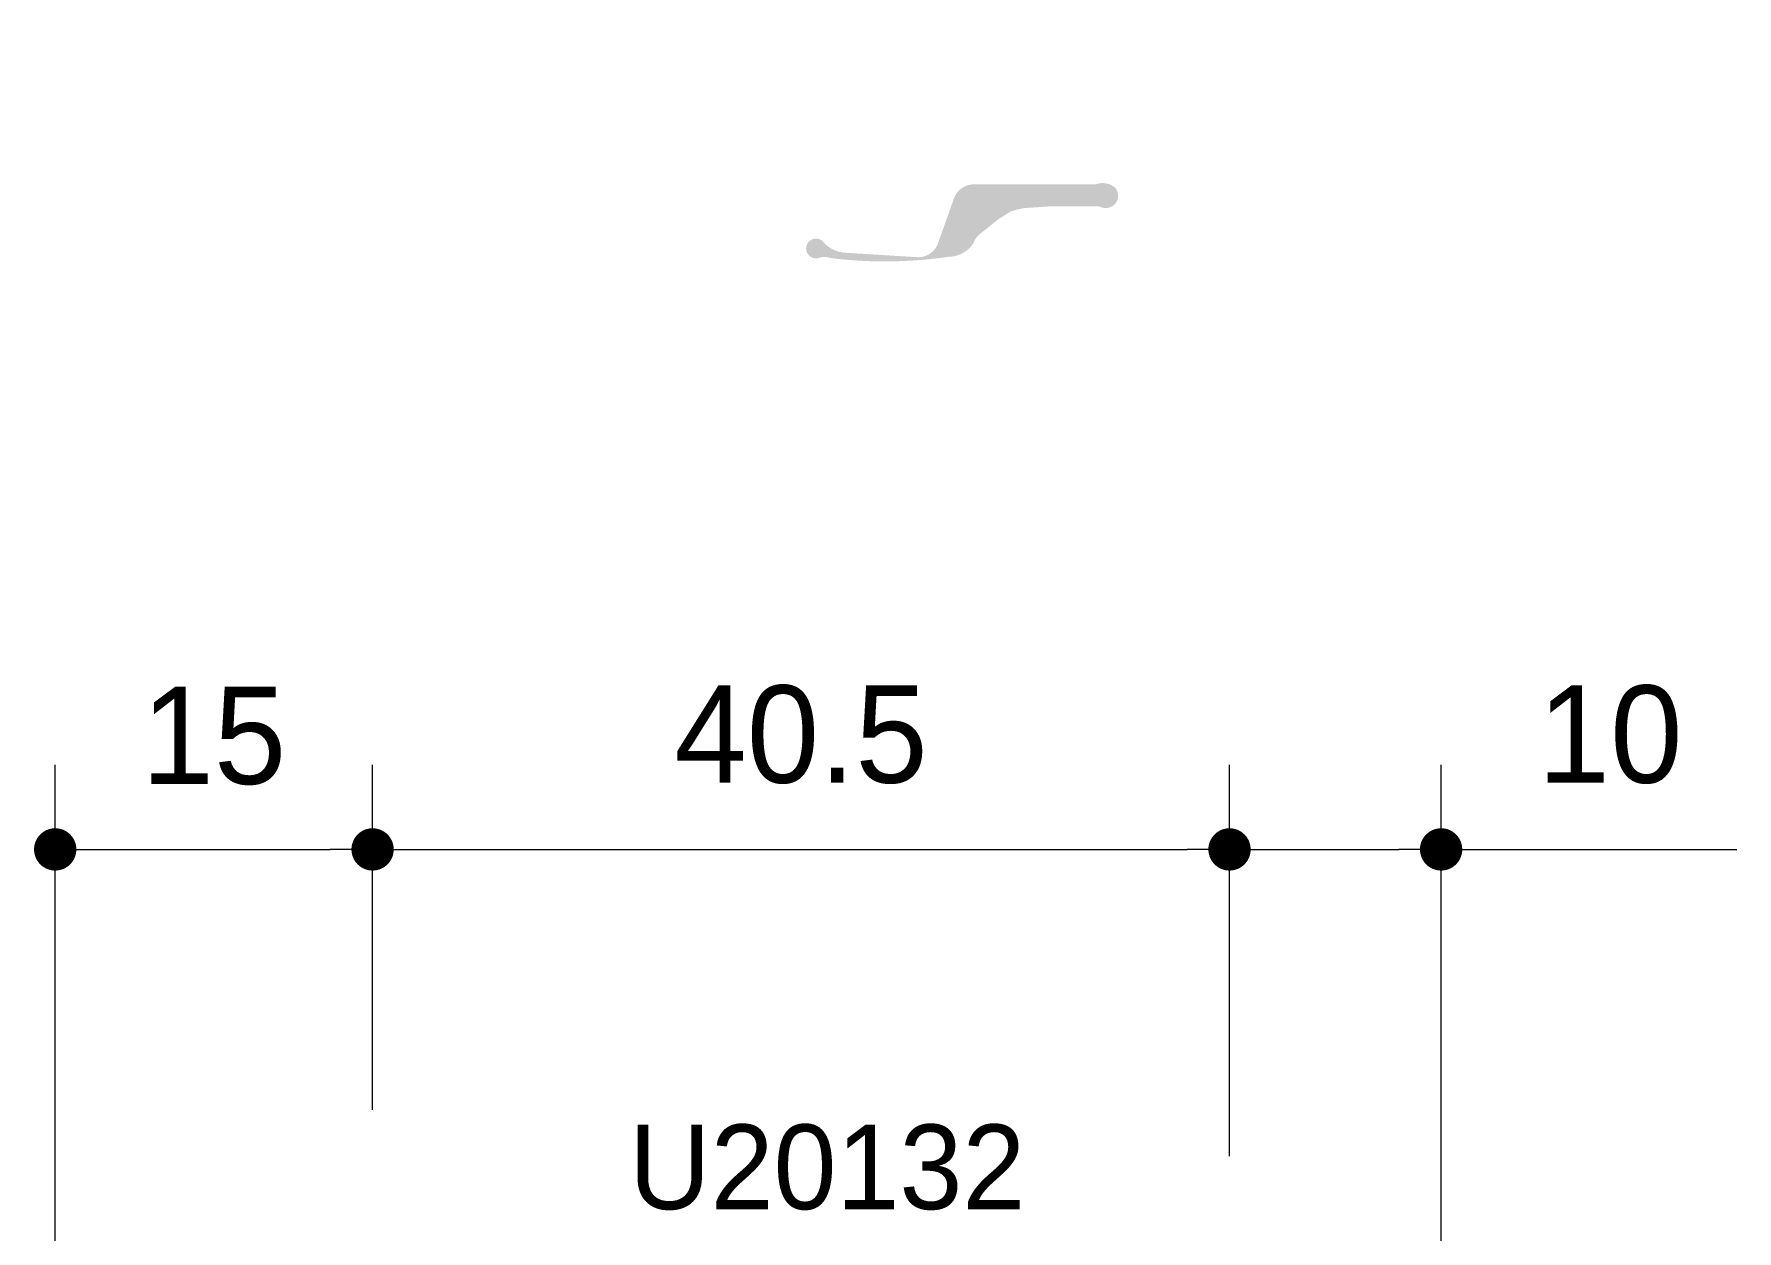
# Model space of a CAD drawing. Header units: millimetres. Extents: x -8 to 2550, y -393 to 1062.
# Drawn here: x 300.17 to 340.41, y -297.12 to -268.84 of the extents above; entities that cross this region are included whole.
import ezdxf

# ---------------------------------------------------------------- set-up
doc = ezdxf.new("R2010")
doc.units = ezdxf.units.MM
doc.header["$LTSCALE"] = 0.25
doc.header["$MEASUREMENT"] = 0
doc.layers.get('0').update_dxf_attribs({"lineweight": 5})
doc.layers.get('Defpoints').update_dxf_attribs({"lineweight": 5})
for name, color, linetype, lineweight in [('01_Dimension', 251, 'Continuous', 9), ('01_Fill Plastic', 253, 'Continuous', 0), ('01_Text', 40, 'Continuous', 25)]:
    doc.layers.add(name, color=color, linetype=linetype, lineweight=lineweight)
doc.styles.add('Aluk Text', font='GOTHIC.TTF')
doc.dimstyles.new('ALUK Manual 1-1', dxfattribs={"dimtxt": 2.5, "dimasz": 1, "dimexe": 2, "dimexo": 4, "dimgap": 1.5, "dimtad": 3, "dimdec": 1, "dimdsep": 46, "dimtxsty": 'Aluk Text', "dimblk": 'DOT', "dimcen": 0, "dimclrd": 256, "dimclre": 256, "dimclrt": 2, "dimaunit": 1, "dimadec": 0, "dimazin": 0, "dimtfac": 0.7, "dimtdec": 1, "dimtmove": 0, "dimatfit": 3, "dimldrblk": 'DOT', "dimfxl": 1, "dimtolj": 2, "dimlwd": -1, "dimlwe": -1, "dimarcsym": 0})

# ---------------------------------------------------------------- blocks, each defined once
blk = doc.blocks.new('_Dot')
at = {"color": 0, "linetype": 'ByBlock', "lineweight": -2}
blk.add_line((-0.5, 0), (-1, 0), dxfattribs=at)
at = {"color": 0, "linetype": 'ByBlock', "const_width": 0.5}
blk.add_lwpolyline([(-0.25, 0, 1), (0.25, 0, 1)], format="xyb", close=True, dxfattribs=at)
blk = doc.blocks.new('*D138')
at = {"layer": '01_Dimension', "ltscale": 0.25, "transparency": 16777216}
for p, q in [((300.6735429946966, -298.751677946263), (300.6735429946966, -286.1016779462636)), ((308.1735429946962, -294.2516779462639), (308.1735429946962, -286.1016779462636)), ((301.6735429946966, -288.1016779462636), (307.1735429946962, -288.1016779462636))]:
    blk.add_line(p, q, dxfattribs=at)
at = {"layer": 'Defpoints', "color": 0, "ltscale": 0.25, "transparency": 16777216}
for p in [(308.1735429946962, -288.1016779462636), (308.1735429946962, -298.2516779462639), (300.6735429946966, -302.751677946263)]:
    blk.add_point(p, dxfattribs=at)
at = {"layer": '01_Dimension', "ltscale": 0.25, "transparency": 16777216, "rotation": 180}
blk.add_blockref('_Dot', (300.6735429946966, -288.1016779462636), dxfattribs=at)
at = {"layer": '01_Dimension', "ltscale": 0.25, "transparency": 16777216}
blk.add_blockref('_Dot', (308.1735429946962, -288.1016779462636), dxfattribs=at)
at = {"layer": '01_Dimension', "color": 6, "ltscale": 0.25, "transparency": 16777216, "insert": (304.4235429946964, -285.4227520455158), "char_height": 2.3, "attachment_point": 5, "style": 'Aluk Text'}
blk.add_mtext('\\A2;15', dxfattribs=at)
blk = doc.blocks.new('*D139')
at = {"layer": '01_Dimension', "ltscale": 0.25, "transparency": 16777216}
for p, q in [((308.1735429946962, -294.2516779462639), (308.1735429946962, -286.1016779462636)), ((328.4235429946962, -295.3516779462636), (328.4235429946962, -286.1016779462636)), ((309.1735429946962, -288.1016779462636), (327.4235429946962, -288.1016779462636))]:
    blk.add_line(p, q, dxfattribs=at)
at = {"layer": 'Defpoints', "color": 0, "ltscale": 0.25, "transparency": 16777216}
for p in [(328.4235429946962, -288.1016779462636), (308.1735429946962, -298.2516779462639), (328.4235429946962, -299.3516779462636)]:
    blk.add_point(p, dxfattribs=at)
at = {"layer": '01_Dimension', "ltscale": 0.25, "transparency": 16777216, "rotation": 180}
blk.add_blockref('_Dot', (308.1735429946962, -288.1016779462636), dxfattribs=at)
at = {"layer": '01_Dimension', "ltscale": 0.25, "transparency": 16777216}
blk.add_blockref('_Dot', (328.4235429946962, -288.1016779462636), dxfattribs=at)
at = {"layer": '01_Dimension', "color": 6, "ltscale": 0.25, "transparency": 16777216, "insert": (318.2985429946962, -285.393826144768), "char_height": 2.3, "attachment_point": 5, "style": 'Aluk Text'}
blk.add_mtext('\\A2;40.5', dxfattribs=at)
blk = doc.blocks.new('*D140')
at = {"layer": '01_Dimension', "ltscale": 0.25, "transparency": 16777216}
for p, q in [((328.4235429946962, -295.3516779462636), (328.4235429946962, -286.1016779462636)), ((333.4235429946966, -299.2516779462645), (333.4235429946966, -286.1016779462636)), ((329.4235429946962, -288.1016779462636), (332.4235429946966, -288.1016779462636)), ((333.4235429946966, -288.1016779462636), (340.4146374882384, -288.1016779462636))]:
    blk.add_line(p, q, dxfattribs=at)
at = {"layer": 'Defpoints', "color": 0, "ltscale": 0.25, "transparency": 16777216}
for p in [(333.4235429946966, -288.1016779462636), (328.4235429946962, -299.3516779462636), (333.4235429946966, -303.2516779462645)]:
    blk.add_point(p, dxfattribs=at)
at = {"layer": '01_Dimension', "ltscale": 0.25, "transparency": 16777216, "rotation": 180}
blk.add_blockref('_Dot', (328.4235429946962, -288.1016779462636), dxfattribs=at)
at = {"layer": '01_Dimension', "ltscale": 0.25, "transparency": 16777216}
blk.add_blockref('_Dot', (333.4235429946966, -288.1016779462636), dxfattribs=at)
at = {"layer": '01_Dimension', "color": 6, "ltscale": 0.25, "transparency": 16777216, "insert": (337.4190902414675, -285.393826144768), "char_height": 2.3, "attachment_point": 5, "style": 'Aluk Text'}
blk.add_mtext('\\A2;10', dxfattribs=at)

msp = doc.modelspace()

# ---------------------------------------------------------------- hatches: boundary and pattern name
at = {"layer": '01_Fill Plastic', "ltscale": 0.25}
h = msp.add_hatch(color=256, dxfattribs=at)
h.dxf.hatch_style = 1
edge = h.paths.add_edge_path(flags=0)
edge.add_line((324.3985825908478, -270.9880555970789), (324.3985825908478, -270.1188581876053))
edge.add_arc((324.0985825908469, -270.118858187605), 0.3000000000009209, 359.9999999999457, 461.3452953901689)
edge.add_arc((322.89858259085, -264.1380555659051), 5.799999999976518, 258.6547046095779, 281.34529539038203, ccw=False)
edge.add_arc((321.6985825908489, -270.1188581876043), 0.3000000000010639, 78.65470460978219, 180.0000000000108)
edge.add_line((321.3985825908478, -270.1188581876044), (321.3985825908483, -270.9880555923431))
edge.add_arc((321.9985825908477, -270.9880555923432), 0.5999999999993975, 179.9999999999946, 270.0000000000054)
edge.add_line((321.9985825908477, -271.5880555923426), (323.7985825908484, -271.5880555970792))
edge.add_arc((323.7985825908479, -270.9880555970793), 0.599999999999909, 270.0000000000434, 360.0000000000434)
edge = h.paths.add_edge_path(flags=17)
edge.add_line((325.2635424649172, -272.3880556003936), (322.3824634974133, -272.3880555933532))
edge.add_arc((322.3824634967557, -272.8880555942102), 0.5000000008570282, 89.99999992465516, 164.9999999246478)
edge.add_line((321.8995005829536, -272.758646070802), (321.5488035841406, -273.7408378817775))
edge.add_arc((321.065840670996, -273.6114283592263), 0.5000000000000407, 270.0000000000065, 345.00000000001353, ccw=False)
edge.add_line((321.0658406709961, -274.1114283592264), (319.3301155747647, -274.0039783907854))
edge.add_arc((319.3882416965571, -273.2502360561149), 0.7559802597351163, 218.041667941921, 265.5902662587753, ccw=False)
edge.add_arc((318.6528766324191, -273.9042257159067), 0.2344944693701106, 53.34772817945986, 297.3904620052501)
edge.add_arc((318.8483557803263, -274.6046979956399), 0.4999999999998578, 70.5593035827979, 100.0902391110721, ccw=False)
edge.add_arc((320.2766245336467, -263.7159816232329), 10.49336987369345, 263.0933286180755, 278.2353001351937)
edge.add_arc((321.7772797724369, -273.3918754177833), 0.7092742866718925, 270.1939987252346, 321.1153944650146)
edge.add_line((322.3293872779138, -273.8371251411183), (322.3730261440708, -273.7720932620607))
edge.add_arc((322.8587724986286, -273.9586290591408), 0.5203317447153899, 122.3907417148782, 158.9922651658212, ccw=False)
edge.add_line((322.5800358015342, -273.5192533904341), (322.974744146806, -273.2041899833996))
edge.add_line((322.974744146806, -273.2041899833996), (323.2478954120095, -273.0328746153513))
edge.add_arc((323.7902936497736, -274.4885793820486), 1.553471021974651, 97.8961673009839, 110.4354848998974, ccw=False)
edge.add_line((323.5768804613033, -272.9498373545788), (324.1338134653477, -272.9116358340119))
edge.add_line((324.1338134653477, -272.9116358340119), (325.3451750246224, -272.9052434672251))
edge.add_arc((325.499473441027, -272.6578272978977), 0.2915866288937019, 238.0507189485723, 389.6065644445061)
edge.add_arc((325.7780807638676, -272.4831751327304), 0.03956863388199416, 181.6265369710916, 230.6462485171479, ccw=False)
edge.add_arc((325.4256625712047, -272.8081631433128), 0.4503035381610735, 45.98967275612688, 111.1016733988529)
edge.add_line((325.2635424649172, -272.3880556003935), (326.7295440847431, -271.6854934339892))
edge.add_arc((326.4341846049718, -271.738055565882), 0.299999999999823, 10.09071063654413, 90.00000000018454)
edge.add_line((326.4341846049708, -271.4380555658821), (326.0985825908481, -271.4380555658821))
edge.add_line((326.0985825908481, -271.4380555658821), (325.7502819876074, -271.5312579788445))
edge.add_arc((325.698582590848, -271.3380555658816), 0.1999999999999021, 180.0000000000489, 284.9808971567204, ccw=False)
edge.add_line((325.4985825908482, -271.3380555658817), (325.4985825908482, -270.1380555658818))
edge.add_line((325.4985825908482, -270.1380555658818), (325.7503463998685, -270.0705956565711))
edge.add_arc((325.6985825908482, -269.8774104913136), 0.199999999999568, 284.9999999999602, 399.9999999999396)
edge.add_line((325.8517914794718, -269.7488529693768), (325.1774627496118, -268.9452192829762))
edge.add_arc((324.9476494166759, -269.1380555658816), 0.2999999999998323, 39.99999999989484, 89.99999999991316)
edge.add_line((324.9476494166763, -268.8380555658817), (324.6564221739729, -268.8380555658817))
edge.add_arc((324.6564221739737, -269.1380555658808), 0.299999999999045, 90.00000000014116, 109.3700382456817)
edge.add_arc((322.8985825908483, -264.1380555658813), 5.00000000000072, 250.62996175445818, 289.3700382455419, ccw=False)
edge.add_arc((321.1407430077227, -269.1380555658815), 0.2999999999997903, 70.62996175433439, 89.9999999998263)
edge.add_line((321.1407430077236, -268.8380555658817), (320.8495157650202, -268.8380555658817))
edge.add_arc((320.8495157650205, -269.1380555658822), 0.3000000000004661, 90.00000000005427, 140.0000000000486)
edge.add_line((320.6197024320843, -268.9452192829762), (319.9453737022238, -269.7488529693759))
edge.add_arc((320.0985825908479, -269.8774104913131), 0.2000000000000924, 140.0000000000692, 255.0000000000819)
edge.add_line((320.0468187818276, -270.0705956565711), (320.2985825908484, -270.1380555658818))
edge.add_line((320.2985825908484, -270.1380555658818), (320.2985825908484, -271.3380555658817))
edge.add_arc((320.0985825908483, -271.3380555658815), 0.2000000000000455, 255.0191028432094, 359.9999999999186, ccw=False)
edge.add_line((320.0468831940887, -271.5312579788445), (319.6985825908475, -271.4380555658821))
edge.add_line((319.6985825908475, -271.4380555658821), (318.278355652257, -271.4380555658821))
edge.add_arc((318.278355652257, -271.7380555658819), 0.299999999999784, 90, 165.0000000016924)
edge.add_line((317.9885779043682, -271.6604098523597), (317.3948638544623, -273.7575245123693))
edge.add_arc((317.859214038258, -273.9429400101307), 0.5000000000011797, 158.2331239453834, 191.9635486728515)
edge.add_arc((318.4501326450827, -273.9356623240835), 1.085739385979938, 185.8637377534748, 247.4037830356202)
edge.add_line((318.0329542609581, -274.9380555653254), (322.2514103789174, -274.9380555653537))
edge.add_arc((322.2896316442254, -274.1389691276769), 0.8000000000004153, 267.261561043932, 315.2880709756766)
edge.add_line((322.8581540531561, -274.701803268916), (323.4210220113112, -273.9189730068186))
edge.add_arc((324.0705522300023, -274.3859960201787), 0.8000000000005576, 92.47252474769641, 144.2832377469244, ccw=False)
edge.add_line((324.0360399858721, -273.5867408012367), (325.8979992983884, -273.5063404574787))
edge.add_arc((325.823244627048, -272.5091385024649), 0.9999999999853255, 274.2871264373111, 367.0063922745524)
edge.add_line((326.8157771759936, -272.3871584251804), (326.7295440847431, -271.6854934339892))
edge = h.paths.add_edge_path(flags=0)
edge.add_line((325.2635424649172, -272.3880556003936), (322.3824634974133, -272.3880555933532))
edge.add_arc((322.3824634967557, -272.8880555942102), 0.5000000008570282, 89.99999992465516, 164.9999999246478)
edge.add_line((321.8995005829536, -272.758646070802), (321.5488035841406, -273.7408378817775))
edge.add_arc((321.065840670996, -273.6114283592263), 0.5000000000000407, 270.0000000000065, 345.00000000001353, ccw=False)
edge.add_line((321.0658406709961, -274.1114283592264), (319.3301155747647, -274.0039783907854))
edge.add_arc((319.3882416965571, -273.2502360561149), 0.7559802597351163, 218.041667941921, 265.5902662587753, ccw=False)
edge.add_arc((318.6528766324191, -273.9042257159067), 0.2344944693701106, 53.34772817945986, 297.3904620052501)
edge.add_arc((318.8483557803263, -274.6046979956399), 0.4999999999998578, 70.5593035827979, 100.0902391110721, ccw=False)
edge.add_arc((320.2766245336467, -263.7159816232329), 10.49336987369345, 263.0933286180755, 278.2353001351937)
edge.add_arc((321.7772797724369, -273.3918754177833), 0.7092742866718925, 270.1939987252346, 321.1153944650146)
edge.add_line((322.3293872779138, -273.8371251411183), (322.3730261440708, -273.7720932620607))
edge.add_arc((322.8587724986286, -273.9586290591408), 0.5203317447153899, 122.3907417148782, 158.9922651658212, ccw=False)
edge.add_line((322.5800358015342, -273.5192533904341), (322.974744146806, -273.2041899833996))
edge.add_line((322.974744146806, -273.2041899833996), (323.2478954120095, -273.0328746153513))
edge.add_arc((323.7902936497736, -274.4885793820486), 1.553471021974651, 97.8961673009839, 110.4354848998974, ccw=False)
edge.add_line((323.5768804613033, -272.9498373545788), (324.1338134653477, -272.9116358340119))
edge.add_line((324.1338134653477, -272.9116358340119), (325.3451750246224, -272.9052434672251))
edge.add_arc((325.499473441027, -272.6578272978977), 0.2915866288937019, 238.0507189485723, 389.6065644445061)
edge.add_arc((325.7780807638676, -272.4831751327304), 0.03956863388199416, 181.6265369710916, 230.6462485171479, ccw=False)
edge.add_arc((325.4256625712047, -272.8081631433128), 0.4503035381610735, 45.98967275612688, 111.1016733988529)
edge = h.paths.add_edge_path(flags=0)
edge.add_arc((326.4341846049718, -271.738055565882), 0.299999999999823, 10.09071063654413, 90.00000000018454)
edge.add_arc((326.4341846049718, -271.738055565882), 0.299999999999823, 10.090710636544088, 90.00000000018451, ccw=False)
edge = h.paths.add_edge_path(flags=0)
edge.add_arc((325.6985825908482, -269.8774104913136), 0.199999999999568, 284.9999999999602, 399.9999999999396)
edge.add_arc((325.6985825908482, -269.8774104913136), 0.199999999999568, -75.00000000003979, 39.999999999939575, ccw=False)
edge = h.paths.add_edge_path(flags=0)
edge.add_arc((324.9476494166759, -269.1380555658816), 0.2999999999998323, 39.99999999989484, 89.99999999991316)
edge.add_arc((324.9476494166759, -269.1380555658816), 0.2999999999998323, 39.99999999989478, 89.9999999999132, ccw=False)
edge = h.paths.add_edge_path(flags=0)
edge.add_arc((321.1407430077227, -269.1380555658815), 0.2999999999997903, 70.62996175433439, 89.9999999998263)
edge.add_arc((321.1407430077227, -269.1380555658815), 0.2999999999997903, 70.62996175433437, 89.99999999982629, ccw=False)
edge = h.paths.add_edge_path(flags=0)
edge.add_arc((320.8495157650205, -269.1380555658822), 0.3000000000004661, 90.00000000005427, 140.0000000000486)
edge.add_arc((320.8495157650205, -269.1380555658822), 0.3000000000004661, 90.00000000005417, 140.0000000000485, ccw=False)
edge = h.paths.add_edge_path(flags=0)
edge.add_arc((320.0985825908479, -269.8774104913131), 0.2000000000000924, 140.0000000000692, 255.0000000000819)
edge.add_arc((320.0985825908479, -269.8774104913131), 0.2000000000000924, 140.0000000000692, 255.0000000000819, ccw=False)
edge = h.paths.add_edge_path(flags=0)
edge.add_arc((325.823244627048, -272.5091385024649), 0.9999999999853255, -85.71287356268891, 7.006392274552525, ccw=False)
edge.add_arc((325.823244627048, -272.5091385024649), 0.9999999999853255, 274.2871264373111, 367.0063922745524)
edge = h.paths.add_edge_path(flags=17)
edge.add_arc((325.823244627048, -272.5091385024649), 0.9999999999853255, 274.2871264373111, 367.0063922745524)
edge.add_line((326.8157771759936, -272.3871584251804), (326.7295440847431, -271.6854934339892))
edge.add_arc((326.4341846049718, -271.738055565882), 0.299999999999823, 10.09071063654413, 90.00000000018454)
edge.add_line((326.4341846049708, -271.4380555658821), (326.0985825908481, -271.4380555658821))
edge.add_line((326.0985825908481, -271.4380555658821), (325.7502819876074, -271.5312579788445))
edge.add_arc((325.698582590848, -271.3380555658816), 0.1999999999999021, 180.0000000000489, 284.9808971567203)
edge.add_line((325.4985825908482, -271.3380555658817), (325.4985825908482, -270.1380555658818))
edge.add_line((325.4985825908482, -270.1380555658818), (325.7503463998685, -270.0705956565711))
edge.add_arc((325.6985825908482, -269.8774104913136), 0.199999999999568, 284.9999999999602, 399.9999999999396)
edge.add_line((325.8517914794718, -269.7488529693768), (325.1774627496118, -268.9452192829762))
edge.add_arc((324.9476494166759, -269.1380555658816), 0.2999999999998323, 39.99999999989484, 89.99999999991316)
edge.add_line((324.9476494166763, -268.8380555658817), (324.6564221739729, -268.8380555658817))
edge.add_arc((324.6564221739737, -269.1380555658808), 0.299999999999045, 90.00000000014116, 109.3700382456817)
edge.add_arc((322.8985825908483, -264.1380555658813), 5.00000000000072, 250.6299617544582, 289.3700382455419)
edge.add_arc((321.1407430077227, -269.1380555658815), 0.2999999999997903, 70.62996175433439, 89.9999999998263)
edge.add_line((321.1407430077236, -268.8380555658817), (320.8495157650202, -268.8380555658817))
edge.add_arc((320.8495157650205, -269.1380555658822), 0.3000000000004661, 90.00000000005427, 140.0000000000486)
edge.add_line((320.6197024320843, -268.9452192829762), (319.9453737022238, -269.7488529693759))
edge.add_arc((320.0985825908479, -269.8774104913131), 0.2000000000000924, 140.0000000000692, 255.0000000000819)
edge.add_line((320.0468187818276, -270.0705956565711), (320.2985825908484, -270.1380555658818))
edge.add_line((320.2985825908484, -270.1380555658818), (320.2985825908484, -271.3380555658817))
edge.add_arc((320.0985825908483, -271.3380555658815), 0.2000000000000455, 255.0191028432094, 359.9999999999186)
edge.add_line((320.0468831940887, -271.5312579788445), (319.6985825908475, -271.4380555658821))
edge.add_line((319.6985825908475, -271.4380555658821), (318.278355652257, -271.4380555658821))
edge.add_arc((318.278355652257, -271.7380555658819), 0.299999999999784, 90, 165.0000000016924)
edge.add_line((317.9885779043682, -271.6604098523597), (317.3948638544623, -273.7575245123693))
edge.add_arc((317.859214038258, -273.9429400101307), 0.5000000000011797, 158.2331239453834, 191.9635486728515)
edge.add_arc((318.4501326450827, -273.9356623240835), 1.085739385979938, 185.8637377534748, 247.4037830356202)
edge.add_line((318.0329542609581, -274.9380555653254), (322.2514103789174, -274.9380555653537))
edge.add_arc((322.2896316442254, -274.1389691276769), 0.8000000000004153, 267.261561043932, 315.2880709756766)
edge.add_line((322.8581540531561, -274.701803268916), (323.4210220113112, -273.9189730068186))
edge.add_arc((324.0705522300023, -274.3859960201787), 0.8000000000005576, 92.47252474769634, 144.2832377469244)
edge.add_line((324.0360399858721, -273.5867408012367), (325.8979992983884, -273.5063404574787))
edge = h.paths.add_edge_path(flags=0)
edge.add_arc((318.278355652257, -271.7380555658819), 0.299999999999784, 90, 165.0000000016924)
edge.add_arc((318.278355652257, -271.7380555658819), 0.299999999999784, 90, 165.0000000016924)
edge = h.paths.add_edge_path(flags=0)
edge.add_arc((324.6564221739737, -269.1380555658808), 0.299999999999045, 90.00000000014116, 109.3700382456817)
edge.add_arc((324.6564221739737, -269.1380555658808), 0.299999999999045, 90.00000000014116, 109.3700382456817)
edge = h.paths.add_edge_path(flags=0)
edge.add_line((326.8157771759936, -272.3871584251804), (326.7295440847431, -271.6854934339892))
edge.add_line((326.8157771759936, -272.3871584251804), (326.7295440847431, -271.6854934339892))
edge = h.paths.add_edge_path(flags=0)
edge.add_line((325.2635424649172, -272.3880556003935), (326.7295440847431, -271.6854934339892))
edge.add_line((325.2635424649172, -272.3880556003935), (326.7295440847431, -271.6854934339892))
edge = h.paths.add_edge_path(flags=0)
edge.add_line((325.2635424649172, -272.3880556003936), (322.3824634974133, -272.3880555933532))
edge.add_arc((322.3824634967557, -272.8880555942102), 0.5000000008570282, 89.99999992465516, 164.9999999246478)
edge.add_line((321.8995005829536, -272.758646070802), (321.5488035841406, -273.7408378817775))
edge.add_arc((321.065840670996, -273.6114283592263), 0.5000000000000407, 270.0000000000065, 345.0000000000136)
edge.add_line((321.0658406709961, -274.1114283592264), (319.3301155747647, -274.0039783907854))
edge.add_arc((319.3882416965571, -273.2502360561149), 0.7559802597351163, 218.041667941921, 265.5902662587753)
edge.add_arc((318.6528766324191, -273.9042257159067), 0.2344944693701106, 53.34772817945986, 297.3904620052501)
edge.add_arc((318.8483557803263, -274.6046979956399), 0.4999999999998578, 70.55930358279788, 100.0902391110721)
edge.add_arc((320.2766245336467, -263.7159816232329), 10.49336987369345, 263.0933286180755, 278.2353001351937)
edge.add_arc((321.7772797724369, -273.3918754177833), 0.7092742866718925, 270.1939987252346, 321.1153944650146)
edge.add_line((322.3293872779138, -273.8371251411183), (322.3730261440708, -273.7720932620607))
edge.add_arc((322.8587724986286, -273.9586290591408), 0.5203317447153899, 122.3907417148782, 158.9922651658212)
edge.add_line((322.5800358015342, -273.5192533904341), (322.974744146806, -273.2041899833996))
edge.add_line((322.974744146806, -273.2041899833996), (323.2478954120095, -273.0328746153513))
edge.add_arc((323.7902936497736, -274.4885793820486), 1.553471021974651, 97.89616730098389, 110.4354848998974)
edge.add_line((323.5768804613033, -272.9498373545788), (324.1338134653477, -272.9116358340119))
edge.add_line((324.1338134653477, -272.9116358340119), (325.3451750246224, -272.9052434672251))
edge.add_arc((325.499473441027, -272.6578272978977), 0.2915866288937019, 238.0507189485723, 389.6065644445061)
edge.add_arc((325.7780807638676, -272.4831751327304), 0.03956863388199416, 181.6265369710915, 230.6462485171479)
edge.add_arc((325.4256625712047, -272.8081631433128), 0.4503035381610735, 45.98967275612688, 111.1016733988529)
edge = h.paths.add_edge_path(flags=0)
edge.add_line((325.4985825908482, -270.1380555658818), (325.7503463998685, -270.0705956565711))
edge.add_line((325.4985825908482, -270.1380555658818), (325.7503463998685, -270.0705956565711))
edge = h.paths.add_edge_path(flags=0)
edge.add_line((325.4985825908482, -271.3380555658817), (325.4985825908482, -270.1380555658818))
edge.add_line((325.4985825908482, -271.3380555658817), (325.4985825908482, -270.1380555658818))
edge = h.paths.add_edge_path(flags=0)
edge.add_arc((325.698582590848, -271.3380555658816), 0.1999999999999021, 180.0000000000489, 284.9808971567203)
edge.add_arc((325.698582590848, -271.3380555658816), 0.1999999999999021, 180.0000000000489, 284.9808971567203)
edge = h.paths.add_edge_path(flags=0)
edge.add_line((326.0985825908481, -271.4380555658821), (325.7502819876074, -271.5312579788445))
edge.add_line((326.0985825908481, -271.4380555658821), (325.7502819876074, -271.5312579788445))
edge = h.paths.add_edge_path(flags=0)
edge.add_line((326.4341846049708, -271.4380555658821), (326.0985825908481, -271.4380555658821))
edge.add_line((326.4341846049708, -271.4380555658821), (326.0985825908481, -271.4380555658821))
edge = h.paths.add_edge_path(flags=0)
edge.add_line((325.8517914794718, -269.7488529693768), (325.1774627496118, -268.9452192829762))
edge.add_line((325.8517914794718, -269.7488529693768), (325.1774627496118, -268.9452192829762))
edge = h.paths.add_edge_path(flags=0)
edge.add_line((324.9476494166763, -268.8380555658817), (324.6564221739729, -268.8380555658817))
edge.add_line((324.9476494166763, -268.8380555658817), (324.6564221739729, -268.8380555658817))
edge = h.paths.add_edge_path(flags=0)
edge.add_arc((322.8985825908483, -264.1380555658813), 5.00000000000072, 250.6299617544582, 289.3700382455419)
edge.add_arc((322.8985825908483, -264.1380555658813), 5.00000000000072, 250.6299617544582, 289.3700382455419)
edge = h.paths.add_edge_path(flags=0)
edge.add_line((321.1407430077236, -268.8380555658817), (320.8495157650202, -268.8380555658817))
edge.add_line((321.1407430077236, -268.8380555658817), (320.8495157650202, -268.8380555658817))
edge = h.paths.add_edge_path(flags=0)
edge.add_line((320.6197024320843, -268.9452192829762), (319.9453737022238, -269.7488529693759))
edge.add_line((320.6197024320843, -268.9452192829762), (319.9453737022238, -269.7488529693759))
edge = h.paths.add_edge_path(flags=0)
edge.add_line((319.6985825908475, -271.4380555658821), (318.278355652257, -271.4380555658821))
edge.add_line((319.6985825908475, -271.4380555658821), (318.278355652257, -271.4380555658821))
edge = h.paths.add_edge_path(flags=0)
edge.add_line((320.0468831940887, -271.5312579788445), (319.6985825908475, -271.4380555658821))
edge.add_line((320.0468831940887, -271.5312579788445), (319.6985825908475, -271.4380555658821))
edge = h.paths.add_edge_path(flags=0)
edge.add_arc((320.0985825908483, -271.3380555658815), 0.2000000000000455, 255.0191028432094, 359.9999999999186)
edge.add_arc((320.0985825908483, -271.3380555658815), 0.2000000000000455, 255.0191028432094, 359.9999999999186)
edge = h.paths.add_edge_path(flags=0)
edge.add_line((320.2985825908484, -270.1380555658818), (320.2985825908484, -271.3380555658817))
edge.add_line((320.2985825908484, -270.1380555658818), (320.2985825908484, -271.3380555658817))
edge = h.paths.add_edge_path(flags=0)
edge.add_line((320.0468187818276, -270.0705956565711), (320.2985825908484, -270.1380555658818))
edge.add_line((320.0468187818276, -270.0705956565711), (320.2985825908484, -270.1380555658818))
edge = h.paths.add_edge_path(flags=0)
edge.add_line((324.0360399858721, -273.5867408012367), (325.8979992983884, -273.5063404574787))
edge.add_line((324.0360399858721, -273.5867408012367), (325.8979992983884, -273.5063404574787))
edge = h.paths.add_edge_path(flags=0)
edge.add_arc((324.0705522300023, -274.3859960201787), 0.8000000000005576, 92.47252474769634, 144.2832377469244)
edge.add_arc((324.0705522300023, -274.3859960201787), 0.8000000000005576, 92.47252474769634, 144.2832377469244)
edge = h.paths.add_edge_path(flags=0)
edge.add_line((322.8581540531561, -274.701803268916), (323.4210220113112, -273.9189730068186))
edge.add_line((322.8581540531561, -274.701803268916), (323.4210220113112, -273.9189730068186))
edge = h.paths.add_edge_path(flags=0)
edge.add_arc((322.2896316442254, -274.1389691276769), 0.8000000000004153, 267.261561043932, 315.2880709756766)
edge.add_arc((322.2896316442254, -274.1389691276769), 0.8000000000004153, 267.261561043932, 315.2880709756766)
edge = h.paths.add_edge_path(flags=0)
edge.add_line((318.0329542609581, -274.9380555653254), (322.2514103789174, -274.9380555653537))
edge.add_line((318.0329542609581, -274.9380555653254), (322.2514103789174, -274.9380555653537))
edge = h.paths.add_edge_path(flags=0)
edge.add_arc((318.4501326450827, -273.9356623240835), 1.085739385979938, 185.8637377534748, 247.4037830356202)
edge.add_arc((318.4501326450827, -273.9356623240835), 1.085739385979938, 185.8637377534748, 247.4037830356202)
edge = h.paths.add_edge_path(flags=0)
edge.add_arc((317.859214038258, -273.9429400101307), 0.5000000000011797, 158.2331239453834, 191.9635486728515)
edge.add_arc((317.859214038258, -273.9429400101307), 0.5000000000011797, 158.2331239453834, 191.9635486728515)
edge = h.paths.add_edge_path(flags=0)
edge.add_line((317.9885779043682, -271.6604098523597), (317.3948638544623, -273.7575245123693))
edge.add_line((317.9885779043682, -271.6604098523597), (317.3948638544623, -273.7575245123693))
edge = h.paths.add_edge_path(flags=0)
edge.add_line((321.8032124403442, -273.0630858694279), (319.2985825908479, -271.4380555658821))

# ---------------------------------------------------------------- texts
at = {"layer": '01_Text', "style": 'Aluk Text'}
msp.add_text('U20132', height=2, dxfattribs=at).set_placement((314.2303440077271, -296.6016779462636))

# ---------------------------------------------------------------- dimensions: what is measured, and where the dimension line sits
at = {"layer": '01_Dimension', "ltscale": 0.25}
for base, p1, p2, picture, middle in [((308.1735429946962, -288.1016779462636), (300.6735429946966, -302.751677946263), (308.1735429946962, -298.2516779462639), '*D138', (304.4235429946964, -285.4227520455158)), ((328.4235429946962, -288.1016779462636), (308.1735429946962, -298.2516779462639), (328.4235429946962, -299.3516779462636), '*D139', (318.2985429946962, -285.393826144768)), ((333.4235429946966, -288.1016779462636), (328.4235429946962, -299.3516779462636), (333.4235429946966, -303.2516779462645), '*D140', (337.4190902414675, -285.393826144768))]:
    dim = msp.add_linear_dim(base=base, p1=p1, p2=p2, dimstyle='ALUK Manual 1-1', override={"dimtxt": 2.3, "dimlfac": 2, "dimclrt": 6, "dimfxl": 0}, dxfattribs=at)
    dim.commit()
    dim.dimension.update_dxf_attribs({"geometry": picture, "text_midpoint": middle})

doc.saveas('drawing.dxf')
